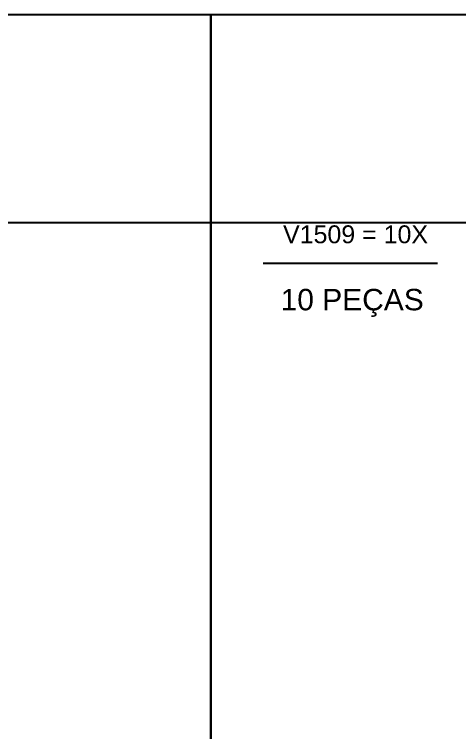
# Model space of a CAD drawing. Extents: x 17311 to 161354, y 153625 to 211469.
# Drawn here: x 19518.5 to 19817.6, y 206817.7 to 207300.1 of the extents above; entities that cross this region are included whole.
import ezdxf

# ---------------------------------------------------------------- set-up
doc = ezdxf.new("R2010")
doc.units = 0
for name, color, linetype in [('8', 111, 'CONTINUOUS'), ('HACHURA', 8, 'CONTINUOUS'), ('TIRAS REESCORAMENTO', 252, 'CONTINUOUS'), ('VIGAS', 3, 'CONTINUOUS')]:
    doc.layers.add(name, color=color, linetype=linetype)
doc.styles.add('R80-50', font='arial.ttf', dxfattribs={"height": 10})

msp = doc.modelspace()

# ---------------------------------------------------------------- linework, layer by layer
at = {"layer": '8', "color": 5, "linetype": 'Continuous'}
for points in [[(19650.53, 206335.31), (19053.72, 206335.31), (19053.72, 207300.1), (19650.53, 207300.1)], [(20247.34, 206335.31), (19650.53, 206335.31), (19650.53, 207300.1), (20247.34, 207300.1)]]:
    msp.add_lwpolyline(points, close=True, dxfattribs=at)
at = {"layer": 'HACHURA', "color": 7}
msp.add_line((19685.68, 207133.02), (19802.84, 207133.02), dxfattribs=at)
at = {"layer": 'TIRAS REESCORAMENTO', "linetype": 'ByBlock'}
msp.add_line((22634.59, 207160.02), (17860.1, 207160.02), dxfattribs=at)

# ---------------------------------------------------------------- texts
at = {"layer": 'VIGAS', "color": 7, "attachment_point": 1, "style": 'R80-50'}
for s, width, insert, char_height in [('V1509 = 10X', 124.324, (19698.99, 207158.39), 12), ('10 PEÇAS', 162.221, (19697.36, 207115.73), 14.4)]:
    msp.add_mtext_dynamic_manual_height_columns(s, width=width, gutter_width=50, heights=[0], dxfattribs=dict(at, insert=insert, char_height=char_height))

doc.saveas('drawing.dxf')
